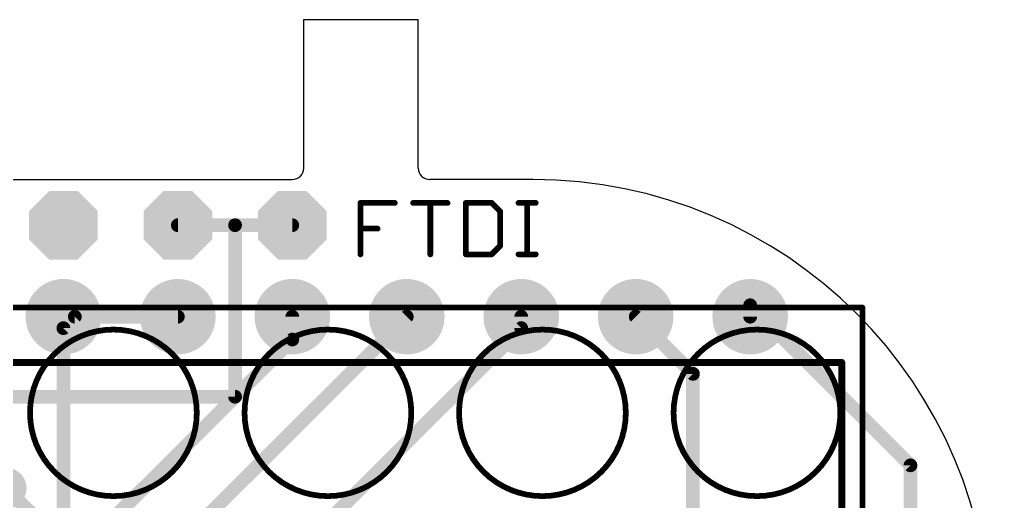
# Model space of a CAD drawing. Extents: x -21.9 to 21.9, y -25.4 to 25.4.
# Drawn here: x 0.29 to 21.84, y 14.69 to 25.4 of the extents above; entities that cross this region are included whole.
import ezdxf

# ---------------------------------------------------------------- set-up
doc = ezdxf.new("R2010")
doc.units = 0
for name, color, linetype in [('1', 12, 'CONTINUOUS'), ('16', 132, 'CONTINUOUS'), ('17', 110, 'CONTINUOUS'), ('18', 110, 'CONTINUOUS'), ('20', 53, 'CONTINUOUS'), ('21', 253, 'CONTINUOUS'), ('25', 253, 'CONTINUOUS'), ('51', 253, 'CONTINUOUS'), ('52', 6, 'CONTINUOUS')]:
    doc.layers.add(name, color=color, linetype=linetype)

# ---------------------------------------------------------------- blocks, each defined once
blk = doc.blocks.new('RECT')
blk.add_solid([(-0.5, -0.5), (0.5, -0.5), (-0.5, 0.5), (0.5, 0.5)])
blk = doc.blocks.new('OCTAGONP')
at = {"const_width": 0.5}
blk.add_lwpolyline([(-0.25, -0.1036), (-0.25, 0.1036), (-0.1036, 0.25), (0.1036, 0.25), (0.25, 0.1036), (0.25, -0.1036), (0.1036, -0.25), (-0.1036, -0.25), (-0.25, -0.1036), (-0.25, 0.1036)], dxfattribs=at)
blk = doc.blocks.new('ROUNDP')
at = {"const_width": 0.5}
blk.add_lwpolyline([(0, -0.25, 1), (0, 0.25, 1), (0, -0.25)], format="xyb", dxfattribs=at)
blk = doc.blocks.new('ROUNDV')
at = {"const_width": 0.5}
blk.add_lwpolyline([(0, -0.25, 1), (0, 0.25, 1), (0, -0.25)], format="xyb", dxfattribs=at)

msp = doc.modelspace()

# ---------------------------------------------------------------- linework, layer by layer
at = {"layer": '1', "const_width": 0.3048}
for points in [[(5.08, 20.828), (3.81, 20.828)], [(5.08, 20.828), (6.35, 20.828)], [(5.08, 17.018), (5.08, 20.828)], [(-1.27, 17.018), (5.08, 17.018)], [(1.778, 13.208), (0, 14.986)]]:
    msp.add_lwpolyline(points, dxfattribs=at)
at = {"layer": '1', "const_width": 0.1524}
for points in [[(3.81, 20.9042, 1), (3.81, 20.7518)], [(5.08, 20.9042, 1), (5.08, 20.7518)], [(5.1562, 20.828, 1), (5.0038, 20.828)], [(5.08, 20.7518, 1), (5.08, 20.9042)], [(6.35, 20.7518, 1), (6.35, 20.9042)], [(5.0038, 17.018, 1), (5.1562, 17.018)], [(5.08, 16.9418, 1), (5.08, 17.0942)]]:
    msp.add_lwpolyline(points, format="xyb", dxfattribs=at)
at = {"layer": '16'}
for points, const_width in [([(1.524, 18.796), (1.27, 19.05)], 0.4064), ([(16.51, 19.05), (16.51, 18.796)], 0.3048), ([(20.066, 15.494), (16.51, 19.05)], 0.3048), ([(1.524, 18.796), (1.27, 18.796)], 0.4064), ([(1.27, 18.542), (1.524, 18.796)], 0.3048), ([(1.524, 18.796), (3.81, 18.796)], 0.3048), ([(2.54, 12.446), (8.89, 18.796)], 0.3048), ([(6.35, 18.288), (6.35, 18.796)], 0.3048), ([(11.43, 18.542), (11.43, 18.796)], 0.3048), ([(15.24, 17.526), (13.97, 18.796)], 0.3048), ([(1.27, 14.478), (1.27, 18.542)], 0.3048), ([(5.08, 12.192), (11.43, 18.542)], 0.3048), ([(0, 11.938), (6.35, 18.288)], 0.3048), ([(15.24, 10.414), (15.24, 17.526)], 0.3048), ([(20.066, 13.716), (20.066, 15.494)], 0.3048)]:
    msp.add_lwpolyline(points, dxfattribs=dict(at, const_width=const_width))
for points, const_width in [([(1.3418, 19.1218, 1), (1.1982, 18.9782)], 0.2032), ([(16.5862, 19.05, 1), (16.4338, 19.05)], 0.1524), ([(16.5639, 19.1039, 1), (16.4561, 18.9961)], 0.1524), ([(1.27, 18.8976, 1), (1.27, 18.6944)], 0.2032), ([(1.4522, 18.7242, 1), (1.5958, 18.8678)], 0.2032), ([(1.524, 18.6944, 1), (1.524, 18.8976)], 0.2032), ([(1.524, 18.8722, 1), (1.524, 18.7198)], 0.1524), ([(1.5779, 18.7421, 1), (1.4701, 18.8499)], 0.1524), ([(3.81, 18.7198, 1), (3.81, 18.8722)], 0.1524), ([(6.4262, 18.796, 1), (6.2738, 18.796)], 0.1524), ([(8.9439, 18.7421, 1), (8.8361, 18.8499)], 0.1524), ([(11.5062, 18.796, 1), (11.3538, 18.796)], 0.1524), ([(14.0239, 18.8499, 1), (13.9161, 18.7421)], 0.1524), ([(16.4338, 18.796, 1), (16.5862, 18.796)], 0.1524), ([(1.3462, 18.542, 1), (1.1938, 18.542)], 0.1524), ([(1.2161, 18.5959, 1), (1.3239, 18.4881)], 0.1524), ([(11.3538, 18.542, 1), (11.5062, 18.542)], 0.1524), ([(11.4839, 18.4881, 1), (11.3761, 18.5959)], 0.1524), ([(6.2738, 18.288, 1), (6.4262, 18.288)], 0.1524), ([(6.4039, 18.2341, 1), (6.2961, 18.3419)], 0.1524), ([(15.3162, 17.526, 1), (15.1638, 17.526)], 0.1524), ([(15.1861, 17.4721, 1), (15.2939, 17.5799)], 0.1524), ([(20.1422, 15.494, 1), (19.9898, 15.494)], 0.1524), ([(20.0121, 15.4401, 1), (20.1199, 15.5479)], 0.1524)]:
    msp.add_lwpolyline(points, format="xyb", dxfattribs=dict(at, const_width=const_width))
at = {"layer": '20'}
for p, q in [((6.604, 22.098), (6.604, 25.4)), ((6.604, 25.4), (9.144, 25.4)), ((9.144, 22.098), (9.144, 25.4)), ((-6.35, 21.844), (6.35, 21.844)), ((11.684, 21.844), (9.398, 21.844))]:
    msp.add_line(p, q, dxfattribs=at)
for centre, radius, start, end in [((6.35, 22.098), 0.254, 270, 0), ((9.398, 22.098), 0.254, 180, 270), ((11.684, 11.684), 10.16, 0, 90)]:
    msp.add_arc(centre, radius, start, end, dxfattribs=at)
at = {"layer": '21', "const_width": 0.1524}
for points in [[(-18.542, 17.78), (18.542, 17.78)], [(18.542, 17.78), (18.542, 12.192)]]:
    msp.add_lwpolyline(points, dxfattribs=at)
at = {"layer": '21', "const_width": 0.0762}
for points in [[(18.5801, 17.78, 1), (18.5039, 17.78)], [(18.542, 17.7419, 1), (18.542, 17.8181)]]:
    msp.add_lwpolyline(points, format="xyb", dxfattribs=at)
at = {"layer": '25', "const_width": 0.127}
for points in [[(7.8613, 20.1803), (7.8613, 21.3243)], [(7.8613, 21.3243), (8.624, 21.3243)], [(9.0307, 21.3243), (9.7933, 21.3243)], [(9.412, 20.1803), (9.412, 21.3243)], [(10.2001, 21.3243), (10.2001, 20.1803)], [(10.7721, 21.3243), (10.2001, 21.3243)], [(10.9627, 21.1336), (10.7721, 21.3243)], [(11.3695, 21.3243), (11.7508, 21.3243)], [(11.5602, 20.1803), (11.5602, 21.3243)], [(10.9627, 20.371), (10.9627, 21.1336)], [(7.8613, 20.7523), (8.2426, 20.7523)], [(10.7721, 20.1803), (10.9627, 20.371)], [(10.2001, 20.1803), (10.7721, 20.1803)], [(11.3695, 20.1803), (11.7508, 20.1803)]]:
    msp.add_lwpolyline(points, dxfattribs=at)
at = {"layer": '25', "const_width": 0.0635}
for points in [[(7.8613, 21.356, 1), (7.8613, 21.2925)], [(7.893, 21.3243, 1), (7.8296, 21.3243)], [(8.624, 21.2925, 1), (8.624, 21.356)], [(9.0307, 21.356, 1), (9.0307, 21.2925)], [(9.4438, 21.3243, 1), (9.3803, 21.3243)], [(9.7933, 21.2925, 1), (9.7933, 21.356)], [(10.2318, 21.3243, 1), (10.1683, 21.3243)], [(10.2001, 21.356, 1), (10.2001, 21.2925)], [(10.7945, 21.3467, 1), (10.7496, 21.3018)], [(10.7721, 21.2925, 1), (10.7721, 21.356)], [(11.3695, 21.356, 1), (11.3695, 21.2925)], [(11.5919, 21.3243, 1), (11.5284, 21.3243)], [(11.7508, 21.2925, 1), (11.7508, 21.356)], [(10.9945, 21.1336, 1), (10.931, 21.1336)], [(10.9403, 21.1112, 1), (10.9852, 21.1561)], [(7.8613, 20.784, 1), (7.8613, 20.7205)], [(8.2426, 20.7205, 1), (8.2426, 20.784)], [(10.931, 20.371, 1), (10.9945, 20.371)], [(10.9852, 20.3485, 1), (10.9403, 20.3934)], [(7.8296, 20.1803, 1), (7.893, 20.1803)], [(9.3803, 20.1803, 1), (9.4438, 20.1803)], [(10.2001, 20.2121, 1), (10.2001, 20.1486)], [(10.1683, 20.1803, 1), (10.2318, 20.1803)], [(10.7496, 20.2028, 1), (10.7945, 20.1578)], [(10.7721, 20.1486, 1), (10.7721, 20.2121)], [(11.3695, 20.2121, 1), (11.3695, 20.1486)], [(11.5284, 20.1803, 1), (11.5919, 20.1803)], [(11.7508, 20.1486, 1), (11.7508, 20.2121)]]:
    msp.add_lwpolyline(points, format="xyb", dxfattribs=at)
at = {"layer": '52', "const_width": 0.127}
for points in [[(19, 19), (-19, 19)], [(19, -19), (19, 19)]]:
    msp.add_lwpolyline(points, dxfattribs=at)
at = {"layer": '52'}
for points, const_width in [([(19.0317, 19, 1), (18.9683, 19)], 0.0635), ([(19, 18.9683, 1), (19, 19.0317)], 0.0635), ([(2.38, 14.81, 1), (2.38, 18.51, 1), (2.38, 14.81)], 0.127), ([(7.14, 14.81, 1), (7.14, 18.51, 1), (7.14, 14.81)], 0.127), ([(11.9, 14.81, 1), (11.9, 18.51, 1), (11.9, 14.81)], 0.127), ([(16.66, 14.81, 1), (16.66, 18.51, 1), (16.66, 14.81)], 0.127)]:
    msp.add_lwpolyline(points, format="xyb", dxfattribs=dict(at, const_width=const_width))

# ---------------------------------------------------------------- block references
at = {"layer": '17'}
for name, p, xscale, yscale, rotation in [('OCTAGONP', (1.27, 20.828), 1.524, 1.524, 270), ('ROUNDP', (1.27, 20.828), 1.524, 1.524, 270), ('OCTAGONP', (1.27, 20.828), 1.524, 1.524, 270), ('OCTAGONP', (3.81, 20.828), 1.524, 1.524, 270), ('ROUNDP', (3.81, 20.828), 1.524, 1.524, 270), ('OCTAGONP', (3.81, 20.828), 1.524, 1.524, 270), ('OCTAGONP', (6.35, 20.828), 1.524, 1.524, 270), ('ROUNDP', (6.35, 20.828), 1.524, 1.524, 270), ('OCTAGONP', (6.35, 20.828), 1.524, 1.524, 270), ('ROUNDP', (1.27, 18.796), 1.6764, 1.6764, 90), ('ROUNDP', (1.27, 18.796), 1.6764, 1.6764, 90), ('ROUNDP', (3.81, 18.796), 1.6764, 1.6764, 90), ('ROUNDP', (3.81, 18.796), 1.6764, 1.6764, 90), ('ROUNDP', (6.35, 18.796), 1.6764, 1.6764, 90), ('ROUNDP', (6.35, 18.796), 1.6764, 1.6764, 90), ('ROUNDP', (8.89, 18.796), 1.6764, 1.6764, 90), ('ROUNDP', (8.89, 18.796), 1.6764, 1.6764, 90), ('ROUNDP', (11.43, 18.796), 1.6764, 1.6764, 90), ('ROUNDP', (11.43, 18.796), 1.6764, 1.6764, 90), ('ROUNDP', (13.97, 18.796), 1.6764, 1.6764, 90), ('ROUNDP', (13.97, 18.796), 1.6764, 1.6764, 90), ('ROUNDP', (16.51, 18.796), 1.6764, 1.6764, 90), ('ROUNDP', (16.51, 18.796), 1.6764, 1.6764, 90), ('ROUNDP', (1.27, 18.796), 1.3208, 1.3208, 90), ('ROUNDP', (3.81, 18.796), 1.3208, 1.3208, 90), ('ROUNDP', (6.35, 18.796), 1.3208, 1.3208, 90), ('ROUNDP', (8.89, 18.796), 1.3208, 1.3208, 90), ('ROUNDP', (11.43, 18.796), 1.3208, 1.3208, 90), ('ROUNDP', (13.97, 18.796), 1.3208, 1.3208, 90), ('ROUNDP', (16.51, 18.796), 1.3208, 1.3208, 90)]:
    msp.add_blockref(name, p, dxfattribs=dict(at, xscale=xscale, yscale=yscale, rotation=rotation))
at = {"layer": '18', "xscale": 0.9064, "yscale": 0.9064}
msp.add_blockref('ROUNDV', (0, 14.986), dxfattribs=at)
msp.add_blockref('ROUNDV', (0, 14.986), dxfattribs=at)
at = {"layer": '51', "xscale": 0.508, "yscale": 0.508, "rotation": 180}
for p in [(1.27, 20.828), (3.81, 20.828), (6.35, 20.828)]:
    msp.add_blockref('RECT', p, dxfattribs=at)

doc.saveas('drawing.dxf')
